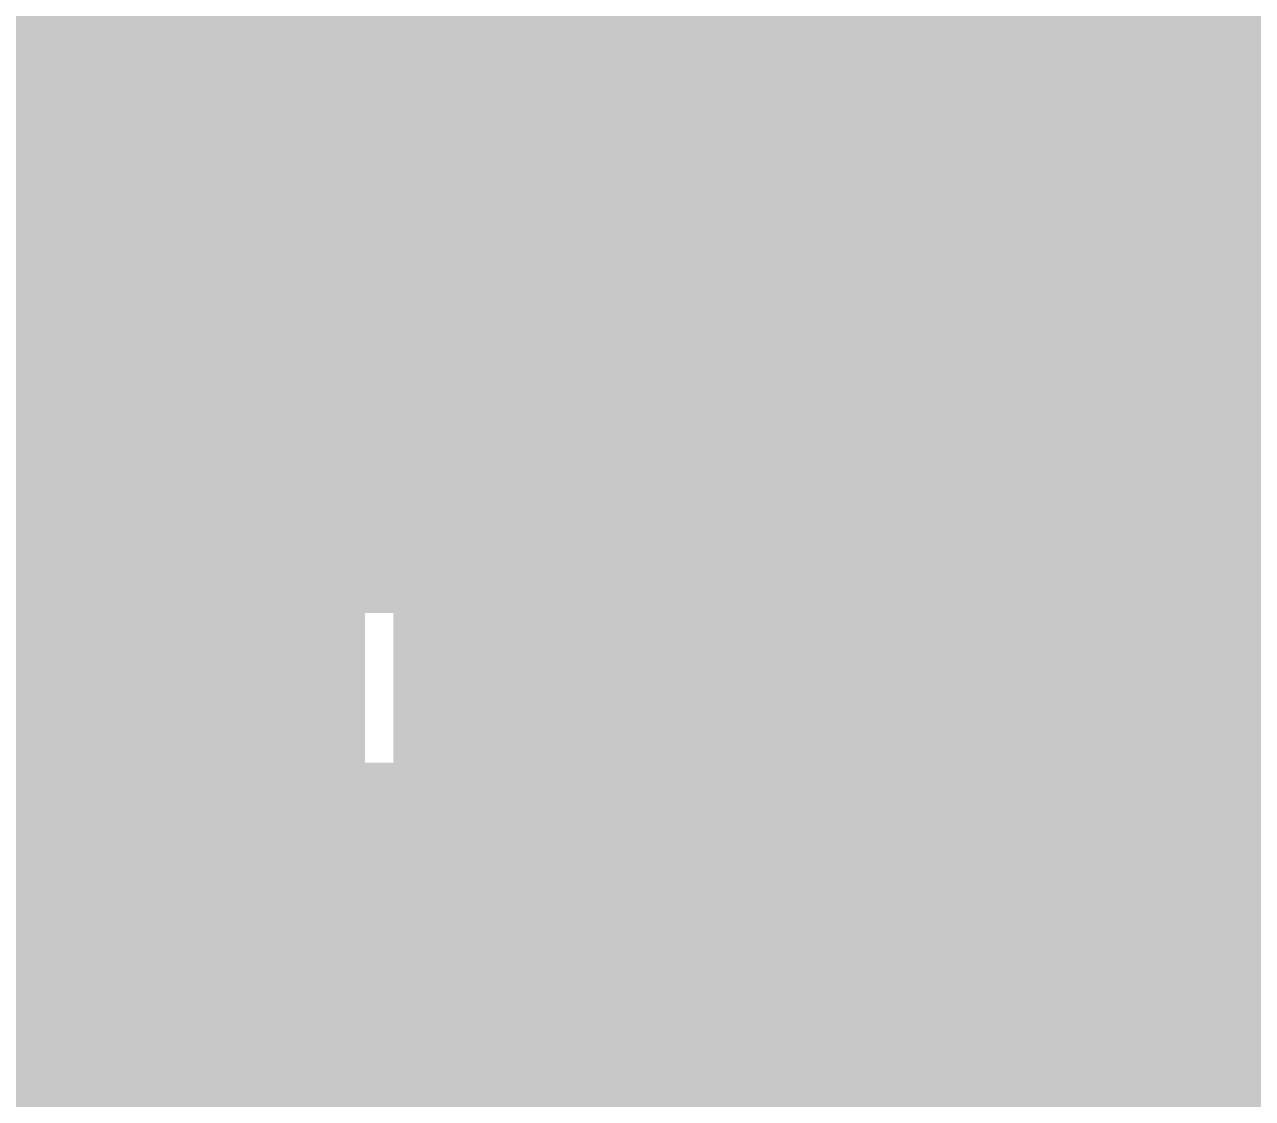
# Model space of a CAD drawing. Header units: inches. Extents: x -0.355 to 0.355, y -0.355 to 0.355.
# Drawn here: x 0.07564 to 0.11546, y 0.1063 to 0.14114 of the extents above; entities that cross this region are included whole.
import ezdxf

# ---------------------------------------------------------------- set-up
doc = ezdxf.new("R2010")
doc.units = ezdxf.units.IN
doc.header["$MEASUREMENT"] = 0
for name, color, linetype in [('BottomLayer', 5, 'Continuous'), ('BottomPaste', 16, 'Continuous'), ('BottomSolder', 6, 'Continuous'), ('Mechanical1', 6, 'Continuous'), ('Mechanical15', 56, 'Continuous'), ('TopLayer', 1, 'Continuous'), ('TopOverlay', 2, 'Continuous'), ('TopPaste', 8, 'Continuous'), ('TopSolder', 216, 'Continuous')]:
    doc.layers.add(name, color=color, linetype=linetype)
doc.styles.add('Arial', font='', dxfattribs={"height": 0.2})
doc.styles.get('Arial').set_extended_font_data('Arial')

# ---------------------------------------------------------------- blocks, each defined once
blk = doc.blocks.new('BF83112DW7_D_7_F_4_B_4')
at = {"layer": 'BottomLayer'}
blk.add_hatch(color=5, dxfattribs=at).paths.add_polyline_path([(0.10630095, -0.0590551), (0.13386005, -0.0590551), (0.13386005, -0.0826771), (0.10630095, -0.0826771)])
at = {"layer": 'BottomPaste'}
blk.add_hatch(color=16, dxfattribs=at).paths.add_polyline_path([(0.10630095, -0.0590551), (0.13386005, -0.0590551), (0.13386005, -0.0826771), (0.10630095, -0.0826771)])
at = {"layer": 'BottomSolder'}
blk.add_hatch(color=6, dxfattribs=at).paths.add_polyline_path([(0.10230095, -0.0550551), (0.13786005, -0.0550551), (0.13786005, -0.0866771), (0.10230095, -0.0866771)])
blk = doc.blocks.new('R0201_25')
at = {"layer": 'Mechanical15'}
h = blk.add_hatch(color=56, dxfattribs=at)
edge = h.paths.add_edge_path()
edge.add_arc((0, 0), 0.0009842, 0, 360)
at = {"layer": 'TopLayer'}
for points in [[(-0.0177165, 0.0059055), (-0.0059055, 0.0059055), (-0.0059055, -0.0059055), (-0.0177165, -0.0059055)], [(0.0059055, 0.0059055), (0.0177165, 0.0059055), (0.0177165, -0.0059055), (0.0059055, -0.0059055)]]:
    blk.add_hatch(color=1, dxfattribs=at).paths.add_polyline_path(points)
at = {"layer": 'TopPaste'}
for points in [[(-0.0177165, 0.0059055), (-0.0059055, 0.0059055), (-0.0059055, -0.0059055), (-0.0177165, -0.0059055)], [(0.0059055, 0.0059055), (0.0177165, 0.0059055), (0.0177165, -0.0059055), (0.0059055, -0.0059055)]]:
    blk.add_hatch(color=8, dxfattribs=at).paths.add_polyline_path(points)
at = {"layer": 'TopSolder'}
for points in [[(-0.0217165, 0.0099055), (-0.0019055, 0.0099055), (-0.0019055, -0.0099055), (-0.0217165, -0.0099055)], [(0.0019055, 0.0099055), (0.0217165, 0.0099055), (0.0217165, -0.0099055), (0.0019055, -0.0099055)]]:
    blk.add_hatch(color=216, dxfattribs=at).paths.add_polyline_path(points)
at = {"layer": 'TopOverlay'}
for points in [[(-0.0234252, 0.0114336, 0.0019685, 0.0019685, 0), (-0.007874, 0.0114336, 0.0019685, 0.0019685, 0)], [(0.007874, 0.0114336, 0.0019685, 0.0019685, 0), (0.0234252, 0.0114336, 0.0019685, 0.0019685, 0)], [(0.0234252, -0.0114336, 0.0019685, 0.0019685, 0), (0.0234252, 0.0114336, 0.0019685, 0.0019685, 0)]]:
    blk.add_lwpolyline(points, format="xyseb", dxfattribs=at)
for points in [[(-0.0083661, 0.0114336, 0.0009842, 0.0009842, 1), (-0.0073819, 0.0114336, 0.0009842, 0.0009842, 1)], [(0.0073819, 0.0114336, 0.0009842, 0.0009842, 1), (0.0083661, 0.0114336, 0.0009842, 0.0009842, 1)], [(0.0229331, 0.0114336, 0.0009842, 0.0009842, 1), (0.0239173, 0.0114336, 0.0009842, 0.0009842, 1)], [(0.0229331, 0.0114336, 0.0009842, 0.0009842, 1), (0.0239173, 0.0114336, 0.0009842, 0.0009842, 1)]]:
    blk.add_lwpolyline(points, format="xyseb", close=True, dxfattribs=at)
blk = doc.blocks.new('SOT_723_34')
at = {"layer": 'TopLayer'}
for points in [[(-0.023622, -0.011816), (-0.007874, -0.011816), (-0.007874, -0.027564), (-0.023622, -0.027564)], [(0.007874, -0.011816), (0.023622, -0.011816), (0.023622, -0.027564), (0.007874, -0.027564)]]:
    blk.add_hatch(color=1, dxfattribs=at).paths.add_polyline_path(points)
at = {"layer": 'TopPaste'}
for points in [[(-0.023622, -0.011816), (-0.007874, -0.011816), (-0.007874, -0.027564), (-0.023622, -0.027564)], [(0.007874, -0.011816), (0.023622, -0.011816), (0.023622, -0.027564), (0.007874, -0.027564)]]:
    blk.add_hatch(color=8, dxfattribs=at).paths.add_polyline_path(points)
at = {"layer": 'TopSolder'}
for points in [[(-0.027622, -0.007816), (-0.003874, -0.007816), (-0.003874, -0.031564), (-0.027622, -0.031564)], [(0.003874, -0.007816), (0.027622, -0.007816), (0.027622, -0.031564), (0.003874, -0.031564)]]:
    blk.add_hatch(color=216, dxfattribs=at).paths.add_polyline_path(points)
at = {"layer": 'TopOverlay'}
blk.add_lwpolyline([(-0.0019685, -0.0157481, 0.0051181, 0.0051181, 0), (0.0019685, -0.0157481, 0.0051181, 0.0051181, 0)], format="xyseb", dxfattribs=at)
for points in [[(-0.003248, -0.0157481, 0.002559, 0.002559, 1), (-0.000689, -0.0157481, 0.002559, 0.002559, 1)], [(0.000689, -0.0157481, 0.002559, 0.002559, 1), (0.003248, -0.0157481, 0.002559, 0.002559, 1)]]:
    blk.add_lwpolyline(points, format="xyseb", close=True, dxfattribs=at)

msp = doc.modelspace()

# ---------------------------------------------------------------- hatches: boundary and pattern name
at = {"layer": 'BottomLayer'}
h = msp.add_hatch(color=5, dxfattribs=at)
edge = h.paths.add_edge_path()
edge.add_arc((0.1181102, 0.1023622), 0.007874, 0, 360)
at = {"layer": 'TopLayer'}
h = msp.add_hatch(color=1, dxfattribs=at)
edge = h.paths.add_edge_path()
edge.add_arc((0.1181102, 0.1023622), 0.007874, 0, 360)

# ---------------------------------------------------------------- linework, layer by layer
at = {"layer": 'BottomLayer'}
for points in [[(0.0787402, 0.3425196, 0.003937, 0.003937, -0.4142135623730951), (0.3425197, 0.0787401, 0.003937, 0.003937, 0)], [(0.0787404, 0.3385827, 0.003937, 0.003937, -0.4142133232468238), (0.3425197, 0.0748032, 0.003937, 0.003937, 0)], [(0.2641026, -0.0787403, 0.003937, 0.003937, -6.854099371008116), (0.2641026, 0.0787401, 0.003937, 0.003937, 0)], [(-0.2641026, 0.0748033, 0.003937, 0.003937, -0.8646889940292188), (0.2755906, -0.0039369, 0.003937, 0.003937, 0)], [(-0.2414652, 0.0680542, 0.003937, 0.003937, -0.8646889940292188), (0.2519686, -0.0039369, 0.003937, 0.003937, 0)], [(0.0374016, 0.1427125, 0.003937, 0.003937, 0), (0.1581788, 0.1427125, 0.003937, 0.003937, 0)], [(0.0374016, 0.1423188, 0.003937, 0.003937, 0), (0.1582977, 0.1423188, 0.003937, 0.003937, 0)], [(0.0374016, 0.1419251, 0.003937, 0.003937, 0), (0.1584267, 0.1419251, 0.003937, 0.003937, 0)], [(0.0374016, 0.1415314, 0.003937, 0.003937, 0), (0.158566, 0.1415314, 0.003937, 0.003937, 0)], [(0.0374016, 0.1411377, 0.003937, 0.003937, 0), (0.1587159, 0.1411377, 0.003937, 0.003937, 0)], [(0.0374016, 0.140744, 0.003937, 0.003937, 0), (0.1588767, 0.140744, 0.003937, 0.003937, 0)], [(0.0374016, 0.1403503, 0.003937, 0.003937, 0), (0.1590486, 0.1403503, 0.003937, 0.003937, 0)], [(0.0374016, 0.1399566, 0.003937, 0.003937, 0), (0.1592321, 0.1399566, 0.003937, 0.003937, 0)], [(0.0374016, 0.1395629, 0.003937, 0.003937, 0), (0.1594276, 0.1395629, 0.003937, 0.003937, 0)], [(0.0374016, 0.1391692, 0.003937, 0.003937, 0), (0.1596355, 0.1391692, 0.003937, 0.003937, 0)], [(0.0374016, 0.1387755, 0.003937, 0.003937, 0), (0.1598563, 0.1387755, 0.003937, 0.003937, 0)], [(0.0374016, 0.1383818, 0.003937, 0.003937, 0), (0.1600906, 0.1383818, 0.003937, 0.003937, 0)], [(0.0374016, 0.1379881, 0.003937, 0.003937, 0), (0.160339, 0.1379881, 0.003937, 0.003937, 0)], [(0.0374016, 0.1375944, 0.003937, 0.003937, 0), (0.1606022, 0.1375944, 0.003937, 0.003937, 0)], [(0.0374016, 0.1372007, 0.003937, 0.003937, 0), (0.1608811, 0.1372007, 0.003937, 0.003937, 0)], [(0.0374016, 0.136807, 0.003937, 0.003937, 0), (0.1611766, 0.136807, 0.003937, 0.003937, 0)], [(0.0374016, 0.1364133, 0.003937, 0.003937, 0), (0.1614898, 0.1364133, 0.003937, 0.003937, 0)], [(0.0374016, 0.1360196, 0.003937, 0.003937, 0), (0.1618219, 0.1360196, 0.003937, 0.003937, 0)], [(0.0374016, 0.1356259, 0.003937, 0.003937, 0), (0.1621743, 0.1356259, 0.003937, 0.003937, 0)], [(0.0374016, 0.1352322, 0.003937, 0.003937, 0), (0.1625488, 0.1352322, 0.003937, 0.003937, 0)], [(0.0374016, 0.1348385, 0.003937, 0.003937, 0), (0.1629473, 0.1348385, 0.003937, 0.003937, 0)], [(0.0374016, 0.1344448, 0.003937, 0.003937, 0), (0.1633724, 0.1344448, 0.003937, 0.003937, 0)], [(0.0374016, 0.1340511, 0.003937, 0.003937, 0), (0.1638269, 0.1340511, 0.003937, 0.003937, 0)], [(0.0708662, 0.13386, 0.003937, 0.003937, -0.3199843775479075), (0.083893, 0.1245723, 0.003937, 0.003937, 0)], [(0.0708662, 0.13386, 0.003937, 0.003937, -0.3199843775479075), (0.083893, 0.1245723, 0.003937, 0.003937, 0)], [(0.0732204, 0.1336574, 0.003937, 0.003937, 0), (0.1643147, 0.1336574, 0.003937, 0.003937, 0)], [(0.0748759, 0.1332637, 0.003937, 0.003937, 0), (0.1648403, 0.1332637, 0.003937, 0.003937, 0)], [(0.0759949, 0.13287, 0.003937, 0.003937, 0), (0.1654098, 0.13287, 0.003937, 0.003937, 0)], [(0.0768844, 0.1324763, 0.003937, 0.003937, 0), (0.1660316, 0.1324763, 0.003937, 0.003937, 0)], [(0.0776356, 0.1320826, 0.003937, 0.003937, 0), (0.1667169, 0.1320826, 0.003937, 0.003937, 0)], [(0.0782905, 0.1316889, 0.003937, 0.003937, 0), (0.1674828, 0.1316889, 0.003937, 0.003937, 0)], [(0.0788728, 0.1312952, 0.003937, 0.003937, 0), (0.1683563, 0.1312952, 0.003937, 0.003937, 0)], [(0.0793974, 0.1309015, 0.003937, 0.003937, 0), (0.1693856, 0.1309015, 0.003937, 0.003937, 0)], [(0.0798743, 0.1305078, 0.003937, 0.003937, 0), (0.1706761, 0.1305078, 0.003937, 0.003937, 0)], [(0.0803109, 0.1301141, 0.003937, 0.003937, 0), (0.1725903, 0.1301141, 0.003937, 0.003937, 0)], [(0.0807124, 0.1297204, 0.003937, 0.003937, 0), (0.2135975, 0.1297204, 0.003937, 0.003937, 0)], [(0.081083, 0.1293267, 0.003937, 0.003937, 0), (0.2138434, 0.1293267, 0.003937, 0.003937, 0)], [(0.0814259, 0.128933, 0.003937, 0.003937, 0), (0.2140882, 0.128933, 0.003937, 0.003937, 0)], [(0.0817439, 0.1285393, 0.003937, 0.003937, 0), (0.2143321, 0.1285393, 0.003937, 0.003937, 0)], [(0.0820389, 0.1281456, 0.003937, 0.003937, 0), (0.2145749, 0.1281456, 0.003937, 0.003937, 0)], [(0.0823128, 0.1277519, 0.003937, 0.003937, 0), (0.2148167, 0.1277519, 0.003937, 0.003937, 0)], [(0.082567, 0.1273582, 0.003937, 0.003937, 0), (0.2150576, 0.1273582, 0.003937, 0.003937, 0)], [(0.0828029, 0.1269645, 0.003937, 0.003937, 0), (0.2152975, 0.1269645, 0.003937, 0.003937, 0)], [(0.0830215, 0.1265708, 0.003937, 0.003937, 0), (0.2155363, 0.1265708, 0.003937, 0.003937, 0)], [(0.0832236, 0.1261771, 0.003937, 0.003937, 0), (0.2157742, 0.1261771, 0.003937, 0.003937, 0)], [(0.0834102, 0.1257834, 0.003937, 0.003937, 0), (0.2160112, 0.1257834, 0.003937, 0.003937, 0)], [(0.0835818, 0.1253897, 0.003937, 0.003937, 0), (0.2162471, 0.1253897, 0.003937, 0.003937, 0)], [(0.0837391, 0.124996, 0.003937, 0.003937, 0), (0.2164821, 0.124996, 0.003937, 0.003937, 0)], [(0.0838826, 0.1246023, 0.003937, 0.003937, 0), (0.2167161, 0.1246023, 0.003937, 0.003937, 0)], [(0.0842567, 0.1242086, 0.003937, 0.003937, 0), (0.2169491, 0.1242086, 0.003937, 0.003937, 0)], [(0.0844479, 0.1240174, 0.003937, 0.003937, 0), (0.1102345, 0.1240174, 0.003937, 0.003937, 0)], [(0.1102345, 0.1240174, 0.003937, 0.003937, -0.198912367379658), (0.1199781, 0.1199815, 0.003937, 0.003937, 0)], [(0.1102345, 0.1240174, 0.003937, 0.003937, -0.198912367379658), (0.1199781, 0.1199815, 0.003937, 0.003937, 0)], [(0.1125882, 0.1238149, 0.003937, 0.003937, 0), (0.2171812, 0.1238149, 0.003937, 0.003937, 0)], [(0.1142439, 0.1234212, 0.003937, 0.003937, 0), (0.2174123, 0.1234212, 0.003937, 0.003937, 0)], [(0.1153629, 0.1230275, 0.003937, 0.003937, 0), (0.2176424, 0.1230275, 0.003937, 0.003937, 0)], [(0.1162525, 0.1226338, 0.003937, 0.003937, 0), (0.2178716, 0.1226338, 0.003937, 0.003937, 0)], [(0.1170037, 0.1222401, 0.003937, 0.003937, 0), (0.2180998, 0.1222401, 0.003937, 0.003937, 0)], [(0.0708662, 0.1181119, 0.007874, 0.007874, 0), (0.0787402, 0.1102379, 0.007874, 0.007874, 0)], [(0.0787402, 0.1102379, 0.007874, 0.007874, 0), (0.1102345, 0.1102379, 0.007874, 0.007874, 0)], [(0.1102345, 0.1102379, 0.007874, 0.007874, 0), (0.1181102, 0.1023622, 0.007874, 0.007874, 0)]]:
    msp.add_lwpolyline(points, format="xyseb", dxfattribs=at)
for points in [[(0.0738917, 0.1332637, 0.0019685, 0.0019685, 1), (0.0758601, 0.1332637, 0.0019685, 0.0019685, 1)], [(0.0750107, 0.13287, 0.0019685, 0.0019685, 1), (0.0769791, 0.13287, 0.0019685, 0.0019685, 1)], [(0.0759002, 0.1324763, 0.0019685, 0.0019685, 1), (0.0778686, 0.1324763, 0.0019685, 0.0019685, 1)], [(0.0766514, 0.1320826, 0.0019685, 0.0019685, 1), (0.0786198, 0.1320826, 0.0019685, 0.0019685, 1)], [(0.0773063, 0.1316889, 0.0019685, 0.0019685, 1), (0.0792747, 0.1316889, 0.0019685, 0.0019685, 1)], [(0.0778886, 0.1312952, 0.0019685, 0.0019685, 1), (0.079857, 0.1312952, 0.0019685, 0.0019685, 1)], [(0.0784132, 0.1309015, 0.0019685, 0.0019685, 1), (0.0803816, 0.1309015, 0.0019685, 0.0019685, 1)], [(0.0788901, 0.1305078, 0.0019685, 0.0019685, 1), (0.0808585, 0.1305078, 0.0019685, 0.0019685, 1)], [(0.0793267, 0.1301141, 0.0019685, 0.0019685, 1), (0.0812951, 0.1301141, 0.0019685, 0.0019685, 1)], [(0.0797282, 0.1297204, 0.0019685, 0.0019685, 1), (0.0816966, 0.1297204, 0.0019685, 0.0019685, 1)], [(0.0800988, 0.1293267, 0.0019685, 0.0019685, 1), (0.0820672, 0.1293267, 0.0019685, 0.0019685, 1)], [(0.0804417, 0.128933, 0.0019685, 0.0019685, 1), (0.0824101, 0.128933, 0.0019685, 0.0019685, 1)], [(0.0807597, 0.1285393, 0.0019685, 0.0019685, 1), (0.0827281, 0.1285393, 0.0019685, 0.0019685, 1)], [(0.0810547, 0.1281456, 0.0019685, 0.0019685, 1), (0.0830231, 0.1281456, 0.0019685, 0.0019685, 1)], [(0.0813286, 0.1277519, 0.0019685, 0.0019685, 1), (0.083297, 0.1277519, 0.0019685, 0.0019685, 1)], [(0.0815828, 0.1273582, 0.0019685, 0.0019685, 1), (0.0835512, 0.1273582, 0.0019685, 0.0019685, 1)], [(0.0818187, 0.1269645, 0.0019685, 0.0019685, 1), (0.0837871, 0.1269645, 0.0019685, 0.0019685, 1)], [(0.0820373, 0.1265708, 0.0019685, 0.0019685, 1), (0.0840057, 0.1265708, 0.0019685, 0.0019685, 1)], [(0.0822394, 0.1261771, 0.0019685, 0.0019685, 1), (0.0842078, 0.1261771, 0.0019685, 0.0019685, 1)], [(0.082426, 0.1257834, 0.0019685, 0.0019685, 1), (0.0843944, 0.1257834, 0.0019685, 0.0019685, 1)], [(0.0825976, 0.1253897, 0.0019685, 0.0019685, 1), (0.084566, 0.1253897, 0.0019685, 0.0019685, 1)], [(0.0827549, 0.124996, 0.0019685, 0.0019685, 1), (0.0847233, 0.124996, 0.0019685, 0.0019685, 1)], [(0.0828984, 0.1246023, 0.0019685, 0.0019685, 1), (0.0848668, 0.1246023, 0.0019685, 0.0019685, 1)], [(0.0829088, 0.1245723, 0.0019685, 0.0019685, 1), (0.0848772, 0.1245723, 0.0019685, 0.0019685, 1)], [(0.0829088, 0.1245723, 0.0019685, 0.0019685, 1), (0.0848772, 0.1245723, 0.0019685, 0.0019685, 1)], [(0.0832725, 0.1242086, 0.0019685, 0.0019685, 1), (0.0852409, 0.1242086, 0.0019685, 0.0019685, 1)], [(0.0834637, 0.1240174, 0.0019685, 0.0019685, 1), (0.0854321, 0.1240174, 0.0019685, 0.0019685, 1)], [(0.1092503, 0.1240174, 0.0019685, 0.0019685, 1), (0.1112187, 0.1240174, 0.0019685, 0.0019685, 1)], [(0.1092503, 0.1240174, 0.0019685, 0.0019685, 1), (0.1112187, 0.1240174, 0.0019685, 0.0019685, 1)], [(0.1092503, 0.1240174, 0.0019685, 0.0019685, 1), (0.1112187, 0.1240174, 0.0019685, 0.0019685, 1)], [(0.111604, 0.1238149, 0.0019685, 0.0019685, 1), (0.1135724, 0.1238149, 0.0019685, 0.0019685, 1)], [(0.1132597, 0.1234212, 0.0019685, 0.0019685, 1), (0.1152281, 0.1234212, 0.0019685, 0.0019685, 1)], [(0.1143787, 0.1230275, 0.0019685, 0.0019685, 1), (0.1163471, 0.1230275, 0.0019685, 0.0019685, 1)], [(0.1152683, 0.1226338, 0.0019685, 0.0019685, 1), (0.1172367, 0.1226338, 0.0019685, 0.0019685, 1)], [(0.1160195, 0.1222401, 0.0019685, 0.0019685, 1), (0.1179879, 0.1222401, 0.0019685, 0.0019685, 1)], [(0.0767717, 0.1102379, 0.003937, 0.003937, 1), (0.0807087, 0.1102379, 0.003937, 0.003937, 1)], [(0.0767717, 0.1102379, 0.003937, 0.003937, 1), (0.0807087, 0.1102379, 0.003937, 0.003937, 1)], [(0.108266, 0.1102379, 0.003937, 0.003937, 1), (0.112203, 0.1102379, 0.003937, 0.003937, 1)], [(0.108266, 0.1102379, 0.003937, 0.003937, 1), (0.112203, 0.1102379, 0.003937, 0.003937, 1)]]:
    msp.add_lwpolyline(points, format="xyseb", close=True, dxfattribs=at)
at = {"layer": 'Mechanical1'}
msp.add_lwpolyline([(0.0787062, 0.3543702, 0.0005, 0.0005, -0.4142135623730951), (0.3542967, 0.0787797, 0.0005, 0.0005, 0)], format="xyseb", dxfattribs=at)
at = {"layer": 'TopLayer'}
for points in [[(0.0895669, 0.1112205, 0.003937, 0.003937, 0), (0.0895669, 0.1466535, 0.003937, 0.003937, 0)], [(0.113189, 0.1259842, 0.003937, 0.003937, 0), (0.113189, 0.1437008, 0.003937, 0.003937, 0)], [(0.0895669, 0.1427125, 0.003937, 0.003937, 0), (0.113189, 0.1427125, 0.003937, 0.003937, 0)], [(0.0895669, 0.1423188, 0.003937, 0.003937, 0), (0.113189, 0.1423188, 0.003937, 0.003937, 0)], [(0.0895669, 0.1419251, 0.003937, 0.003937, 0), (0.113189, 0.1419251, 0.003937, 0.003937, 0)], [(0.0895669, 0.1415314, 0.003937, 0.003937, 0), (0.113189, 0.1415314, 0.003937, 0.003937, 0)], [(0.0895669, 0.1411377, 0.003937, 0.003937, 0), (0.113189, 0.1411377, 0.003937, 0.003937, 0)], [(0.0895669, 0.140744, 0.003937, 0.003937, 0), (0.113189, 0.140744, 0.003937, 0.003937, 0)], [(0.0895669, 0.1403503, 0.003937, 0.003937, 0), (0.113189, 0.1403503, 0.003937, 0.003937, 0)], [(0.0895669, 0.1399566, 0.003937, 0.003937, 0), (0.113189, 0.1399566, 0.003937, 0.003937, 0)], [(0.0895669, 0.1395629, 0.003937, 0.003937, 0), (0.113189, 0.1395629, 0.003937, 0.003937, 0)], [(0.0895669, 0.1391692, 0.003937, 0.003937, 0), (0.113189, 0.1391692, 0.003937, 0.003937, 0)], [(0.0895669, 0.1387755, 0.003937, 0.003937, 0), (0.113189, 0.1387755, 0.003937, 0.003937, 0)], [(0.0895669, 0.1383818, 0.003937, 0.003937, 0), (0.113189, 0.1383818, 0.003937, 0.003937, 0)], [(0.0895669, 0.1379881, 0.003937, 0.003937, 0), (0.113189, 0.1379881, 0.003937, 0.003937, 0)], [(0.0895669, 0.1375944, 0.003937, 0.003937, 0), (0.113189, 0.1375944, 0.003937, 0.003937, 0)], [(0.0895669, 0.1372007, 0.003937, 0.003937, 0), (0.113189, 0.1372007, 0.003937, 0.003937, 0)], [(0.0895669, 0.136807, 0.003937, 0.003937, 0), (0.113189, 0.136807, 0.003937, 0.003937, 0)], [(0.0895669, 0.1364133, 0.003937, 0.003937, 0), (0.113189, 0.1364133, 0.003937, 0.003937, 0)], [(0.0895669, 0.1360196, 0.003937, 0.003937, 0), (0.113189, 0.1360196, 0.003937, 0.003937, 0)], [(0.0895669, 0.1356259, 0.003937, 0.003937, 0), (0.113189, 0.1356259, 0.003937, 0.003937, 0)], [(0.0895669, 0.1352322, 0.003937, 0.003937, 0), (0.113189, 0.1352322, 0.003937, 0.003937, 0)], [(0.0895669, 0.1348385, 0.003937, 0.003937, 0), (0.113189, 0.1348385, 0.003937, 0.003937, 0)], [(0.0895669, 0.1344448, 0.003937, 0.003937, 0), (0.113189, 0.1344448, 0.003937, 0.003937, 0)], [(0.0895669, 0.1340511, 0.003937, 0.003937, 0), (0.113189, 0.1340511, 0.003937, 0.003937, 0)], [(0.0895669, 0.1336574, 0.003937, 0.003937, 0), (0.113189, 0.1336574, 0.003937, 0.003937, 0)], [(0.0895669, 0.1332637, 0.003937, 0.003937, 0), (0.113189, 0.1332637, 0.003937, 0.003937, 0)], [(0.0895669, 0.13287, 0.003937, 0.003937, 0), (0.113189, 0.13287, 0.003937, 0.003937, 0)], [(0.0895669, 0.1324763, 0.003937, 0.003937, 0), (0.113189, 0.1324763, 0.003937, 0.003937, 0)], [(0.0895669, 0.1320826, 0.003937, 0.003937, 0), (0.113189, 0.1320826, 0.003937, 0.003937, 0)], [(0.0895669, 0.1316889, 0.003937, 0.003937, 0), (0.113189, 0.1316889, 0.003937, 0.003937, 0)], [(0.0895669, 0.1312952, 0.003937, 0.003937, 0), (0.113189, 0.1312952, 0.003937, 0.003937, 0)], [(0.0895669, 0.1309015, 0.003937, 0.003937, 0), (0.113189, 0.1309015, 0.003937, 0.003937, 0)], [(0.0984252, 0.1240158, 0.007874, 0.007874, 0), (0.1033464, 0.128937, 0.007874, 0.007874, 0)], [(0.1033464, 0.128937, 0.007874, 0.007874, 0), (0.114348, 0.1179354, 0.007874, 0.007874, 0)], [(0.0895669, 0.1305078, 0.003937, 0.003937, 0), (0.113189, 0.1305078, 0.003937, 0.003937, 0)], [(0.0895669, 0.1301141, 0.003937, 0.003937, 0), (0.113189, 0.1301141, 0.003937, 0.003937, 0)], [(0.0895669, 0.1297204, 0.003937, 0.003937, 0), (0.113189, 0.1297204, 0.003937, 0.003937, 0)], [(0.0895669, 0.1293267, 0.003937, 0.003937, 0), (0.113189, 0.1293267, 0.003937, 0.003937, 0)], [(0.0895669, 0.128933, 0.003937, 0.003937, 0), (0.113189, 0.128933, 0.003937, 0.003937, 0)], [(0.0895669, 0.1285393, 0.003937, 0.003937, 0), (0.113189, 0.1285393, 0.003937, 0.003937, 0)], [(0.0895669, 0.1281456, 0.003937, 0.003937, 0), (0.113189, 0.1281456, 0.003937, 0.003937, 0)], [(0.0895669, 0.1277519, 0.003937, 0.003937, 0), (0.113189, 0.1277519, 0.003937, 0.003937, 0)], [(0.0895669, 0.1273582, 0.003937, 0.003937, 0), (0.113189, 0.1273582, 0.003937, 0.003937, 0)], [(0.0895669, 0.1269645, 0.003937, 0.003937, 0), (0.113189, 0.1269645, 0.003937, 0.003937, 0)], [(0.0895669, 0.1265708, 0.003937, 0.003937, 0), (0.113189, 0.1265708, 0.003937, 0.003937, 0)], [(0.0895669, 0.1261771, 0.003937, 0.003937, 0), (0.113189, 0.1261771, 0.003937, 0.003937, 0)], [(0.0984252, 0.109252, 0.007874, 0.007874, 0), (0.0984252, 0.1240158, 0.007874, 0.007874, 0)], [(0.113189, 0.1259842, 0.003937, 0.003937, 0), (0.1358268, 0.1259842, 0.003937, 0.003937, 0)], [(0.0895669, 0.1257834, 0.003937, 0.003937, 0), (0.1358268, 0.1257834, 0.003937, 0.003937, 0)], [(0.0895669, 0.1253897, 0.003937, 0.003937, 0), (0.1358268, 0.1253897, 0.003937, 0.003937, 0)], [(0.0895669, 0.124996, 0.003937, 0.003937, 0), (0.1358268, 0.124996, 0.003937, 0.003937, 0)], [(0.0895669, 0.1246023, 0.003937, 0.003937, 0), (0.1358268, 0.1246023, 0.003937, 0.003937, 0)], [(0.0895669, 0.1242086, 0.003937, 0.003937, 0), (0.1358268, 0.1242086, 0.003937, 0.003937, 0)], [(0.0895669, 0.1238149, 0.003937, 0.003937, 0), (0.1358268, 0.1238149, 0.003937, 0.003937, 0)], [(0.0895669, 0.1234212, 0.003937, 0.003937, 0), (0.1358268, 0.1234212, 0.003937, 0.003937, 0)], [(0.0895669, 0.1230275, 0.003937, 0.003937, 0), (0.1358268, 0.1230275, 0.003937, 0.003937, 0)], [(0.0895669, 0.1226338, 0.003937, 0.003937, 0), (0.1358268, 0.1226338, 0.003937, 0.003937, 0)], [(0.0895669, 0.1222401, 0.003937, 0.003937, 0), (0.1358268, 0.1222401, 0.003937, 0.003937, 0)], [(0.0895669, 0.1218464, 0.003937, 0.003937, 0), (0.1358268, 0.1218464, 0.003937, 0.003937, 0)], [(0.0895669, 0.1214527, 0.003937, 0.003937, 0), (0.1358268, 0.1214527, 0.003937, 0.003937, 0)], [(0.0895669, 0.121059, 0.003937, 0.003937, 0), (0.1358268, 0.121059, 0.003937, 0.003937, 0)], [(0.0895669, 0.1206653, 0.003937, 0.003937, 0), (0.1358268, 0.1206653, 0.003937, 0.003937, 0)], [(0.0895669, 0.1202716, 0.003937, 0.003937, 0), (0.1358268, 0.1202716, 0.003937, 0.003937, 0)], [(0.0895669, 0.1198779, 0.003937, 0.003937, 0), (0.1358268, 0.1198779, 0.003937, 0.003937, 0)], [(0.114348, 0.1179354, 0.007874, 0.007874, 0), (0.1143481, 0.1179354, 0.007874, 0.007874, 0)], [(0.1143481, 0.1179354, 0.007874, 0.007874, 0), (0.1153409, 0.1169426, 0.007874, 0.007874, 0)], [(0.0895669, 0.1194842, 0.003937, 0.003937, 0), (0.1358268, 0.1194842, 0.003937, 0.003937, 0)], [(0.0895669, 0.1190905, 0.003937, 0.003937, 0), (0.1358268, 0.1190905, 0.003937, 0.003937, 0)], [(0.0895669, 0.1186968, 0.003937, 0.003937, 0), (0.1358268, 0.1186968, 0.003937, 0.003937, 0)], [(0.1153409, 0.1169426, 0.007874, 0.007874, 0), (0.1218639, 0.1169426, 0.007874, 0.007874, 0)], [(0.0895669, 0.1183031, 0.003937, 0.003937, 0), (0.1358268, 0.1183031, 0.003937, 0.003937, 0)], [(0.0895669, 0.1179094, 0.003937, 0.003937, 0), (0.1358268, 0.1179094, 0.003937, 0.003937, 0)], [(0.0895669, 0.1175157, 0.003937, 0.003937, 0), (0.1358268, 0.1175157, 0.003937, 0.003937, 0)], [(0.0895669, 0.117122, 0.003937, 0.003937, 0), (0.1358268, 0.117122, 0.003937, 0.003937, 0)], [(0.0895669, 0.1167283, 0.003937, 0.003937, 0), (0.1358268, 0.1167283, 0.003937, 0.003937, 0)], [(0.0895669, 0.1163346, 0.003937, 0.003937, 0), (0.1358268, 0.1163346, 0.003937, 0.003937, 0)], [(0.0895669, 0.1159409, 0.003937, 0.003937, 0), (0.1358268, 0.1159409, 0.003937, 0.003937, 0)], [(0.0895669, 0.1155472, 0.003937, 0.003937, 0), (0.1358268, 0.1155472, 0.003937, 0.003937, 0)], [(0.0895669, 0.1151535, 0.003937, 0.003937, 0), (0.1358268, 0.1151535, 0.003937, 0.003937, 0)], [(0.0895669, 0.1147598, 0.003937, 0.003937, 0), (0.1358268, 0.1147598, 0.003937, 0.003937, 0)], [(0.0895669, 0.1143661, 0.003937, 0.003937, 0), (0.1358268, 0.1143661, 0.003937, 0.003937, 0)], [(0.0895669, 0.1139724, 0.003937, 0.003937, 0), (0.1358268, 0.1139724, 0.003937, 0.003937, 0)], [(0.0895669, 0.1135787, 0.003937, 0.003937, 0), (0.1358268, 0.1135787, 0.003937, 0.003937, 0)], [(0.0895669, 0.113185, 0.003937, 0.003937, 0), (0.1358268, 0.113185, 0.003937, 0.003937, 0)], [(0.0895669, 0.1127913, 0.003937, 0.003937, 0), (0.1354581, 0.1127913, 0.003937, 0.003937, 0)], [(0.0895669, 0.1123976, 0.003937, 0.003937, 0), (0.1350644, 0.1123976, 0.003937, 0.003937, 0)], [(0.0895669, 0.1120039, 0.003937, 0.003937, 0), (0.1346707, 0.1120039, 0.003937, 0.003937, 0)], [(0.0895669, 0.1116102, 0.003937, 0.003937, 0), (0.134277, 0.1116102, 0.003937, 0.003937, 0)], [(0.0885827, 0.0984252, 0.003937, 0.003937, 0), (0.0885827, 0.1112205, 0.003937, 0.003937, 0)], [(0.0885827, 0.1112165, 0.003937, 0.003937, 0), (0.1338833, 0.1112165, 0.003937, 0.003937, 0)], [(0.0964567, 0.1072835, 0.007874, 0.007874, 0), (0.0984252, 0.109252, 0.007874, 0.007874, 0)], [(0.0885827, 0.1108228, 0.003937, 0.003937, 0), (0.1334896, 0.1108228, 0.003937, 0.003937, 0)], [(0.0885827, 0.1104291, 0.003937, 0.003937, 0), (0.1330959, 0.1104291, 0.003937, 0.003937, 0)], [(0.0885827, 0.1100354, 0.003937, 0.003937, 0), (0.1327022, 0.1100354, 0.003937, 0.003937, 0)], [(0.0885827, 0.1096417, 0.003937, 0.003937, 0), (0.1323085, 0.1096417, 0.003937, 0.003937, 0)], [(0.0885827, 0.109248, 0.003937, 0.003937, 0), (0.1319148, 0.109248, 0.003937, 0.003937, 0)], [(0.0964567, 0.1072835, 0.007874, 0.007874, 0), (0.1033465, 0.1003937, 0.007874, 0.007874, 0)], [(0.0885827, 0.1088543, 0.003937, 0.003937, 0), (0.1315211, 0.1088543, 0.003937, 0.003937, 0)], [(0.0885827, 0.1084606, 0.003937, 0.003937, 0), (0.1311274, 0.1084606, 0.003937, 0.003937, 0)], [(0.0885827, 0.1080669, 0.003937, 0.003937, 0), (0.1307337, 0.1080669, 0.003937, 0.003937, 0)], [(0.0885827, 0.1076732, 0.003937, 0.003937, 0), (0.13034, 0.1076732, 0.003937, 0.003937, 0)], [(0.0885827, 0.1072795, 0.003937, 0.003937, 0), (0.1299463, 0.1072795, 0.003937, 0.003937, 0)], [(0.0885827, 0.1068858, 0.003937, 0.003937, 0), (0.1295526, 0.1068858, 0.003937, 0.003937, 0)], [(0.0885827, 0.1064921, 0.003937, 0.003937, 0), (0.1291589, 0.1064921, 0.003937, 0.003937, 0)], [(0.0885827, 0.1060984, 0.003937, 0.003937, 0), (0.1287652, 0.1060984, 0.003937, 0.003937, 0)], [(0.0885827, 0.1057047, 0.003937, 0.003937, 0), (0.1283715, 0.1057047, 0.003937, 0.003937, 0)], [(0.0885827, 0.105311, 0.003937, 0.003937, 0), (0.1279778, 0.105311, 0.003937, 0.003937, 0)], [(0.0885827, 0.1049173, 0.003937, 0.003937, 0), (0.1275841, 0.1049173, 0.003937, 0.003937, 0)], [(0.0885827, 0.1045236, 0.003937, 0.003937, 0), (0.1271904, 0.1045236, 0.003937, 0.003937, 0)]]:
    msp.add_lwpolyline(points, format="xyseb", dxfattribs=at)
for points in [[(0.0885827, 0.1427125, 0.0019685, 0.0019685, 1), (0.0905511, 0.1427125, 0.0019685, 0.0019685, 1)], [(0.1122048, 0.1427125, 0.0019685, 0.0019685, 1), (0.1141732, 0.1427125, 0.0019685, 0.0019685, 1)], [(0.0885827, 0.1423188, 0.0019685, 0.0019685, 1), (0.0905511, 0.1423188, 0.0019685, 0.0019685, 1)], [(0.1122048, 0.1423188, 0.0019685, 0.0019685, 1), (0.1141732, 0.1423188, 0.0019685, 0.0019685, 1)], [(0.0885827, 0.1419251, 0.0019685, 0.0019685, 1), (0.0905511, 0.1419251, 0.0019685, 0.0019685, 1)], [(0.1122048, 0.1419251, 0.0019685, 0.0019685, 1), (0.1141732, 0.1419251, 0.0019685, 0.0019685, 1)], [(0.0885827, 0.1415314, 0.0019685, 0.0019685, 1), (0.0905511, 0.1415314, 0.0019685, 0.0019685, 1)], [(0.1122048, 0.1415314, 0.0019685, 0.0019685, 1), (0.1141732, 0.1415314, 0.0019685, 0.0019685, 1)], [(0.0885827, 0.1411377, 0.0019685, 0.0019685, 1), (0.0905511, 0.1411377, 0.0019685, 0.0019685, 1)], [(0.1122048, 0.1411377, 0.0019685, 0.0019685, 1), (0.1141732, 0.1411377, 0.0019685, 0.0019685, 1)], [(0.0885827, 0.140744, 0.0019685, 0.0019685, 1), (0.0905511, 0.140744, 0.0019685, 0.0019685, 1)], [(0.1122048, 0.140744, 0.0019685, 0.0019685, 1), (0.1141732, 0.140744, 0.0019685, 0.0019685, 1)], [(0.0885827, 0.1403503, 0.0019685, 0.0019685, 1), (0.0905511, 0.1403503, 0.0019685, 0.0019685, 1)], [(0.1122048, 0.1403503, 0.0019685, 0.0019685, 1), (0.1141732, 0.1403503, 0.0019685, 0.0019685, 1)], [(0.0885827, 0.1399566, 0.0019685, 0.0019685, 1), (0.0905511, 0.1399566, 0.0019685, 0.0019685, 1)], [(0.1122048, 0.1399566, 0.0019685, 0.0019685, 1), (0.1141732, 0.1399566, 0.0019685, 0.0019685, 1)], [(0.0885827, 0.1395629, 0.0019685, 0.0019685, 1), (0.0905511, 0.1395629, 0.0019685, 0.0019685, 1)], [(0.1122048, 0.1395629, 0.0019685, 0.0019685, 1), (0.1141732, 0.1395629, 0.0019685, 0.0019685, 1)], [(0.0885827, 0.1391692, 0.0019685, 0.0019685, 1), (0.0905511, 0.1391692, 0.0019685, 0.0019685, 1)], [(0.1122048, 0.1391692, 0.0019685, 0.0019685, 1), (0.1141732, 0.1391692, 0.0019685, 0.0019685, 1)], [(0.0885827, 0.1387755, 0.0019685, 0.0019685, 1), (0.0905511, 0.1387755, 0.0019685, 0.0019685, 1)], [(0.1122048, 0.1387755, 0.0019685, 0.0019685, 1), (0.1141732, 0.1387755, 0.0019685, 0.0019685, 1)], [(0.0885827, 0.1383818, 0.0019685, 0.0019685, 1), (0.0905511, 0.1383818, 0.0019685, 0.0019685, 1)], [(0.1122048, 0.1383818, 0.0019685, 0.0019685, 1), (0.1141732, 0.1383818, 0.0019685, 0.0019685, 1)], [(0.0885827, 0.1379881, 0.0019685, 0.0019685, 1), (0.0905511, 0.1379881, 0.0019685, 0.0019685, 1)], [(0.1122048, 0.1379881, 0.0019685, 0.0019685, 1), (0.1141732, 0.1379881, 0.0019685, 0.0019685, 1)], [(0.0885827, 0.1375944, 0.0019685, 0.0019685, 1), (0.0905511, 0.1375944, 0.0019685, 0.0019685, 1)], [(0.1122048, 0.1375944, 0.0019685, 0.0019685, 1), (0.1141732, 0.1375944, 0.0019685, 0.0019685, 1)], [(0.0885827, 0.1372007, 0.0019685, 0.0019685, 1), (0.0905511, 0.1372007, 0.0019685, 0.0019685, 1)], [(0.1122048, 0.1372007, 0.0019685, 0.0019685, 1), (0.1141732, 0.1372007, 0.0019685, 0.0019685, 1)], [(0.0885827, 0.136807, 0.0019685, 0.0019685, 1), (0.0905511, 0.136807, 0.0019685, 0.0019685, 1)], [(0.1122048, 0.136807, 0.0019685, 0.0019685, 1), (0.1141732, 0.136807, 0.0019685, 0.0019685, 1)], [(0.0885827, 0.1364133, 0.0019685, 0.0019685, 1), (0.0905511, 0.1364133, 0.0019685, 0.0019685, 1)], [(0.1122048, 0.1364133, 0.0019685, 0.0019685, 1), (0.1141732, 0.1364133, 0.0019685, 0.0019685, 1)], [(0.0885827, 0.1360196, 0.0019685, 0.0019685, 1), (0.0905511, 0.1360196, 0.0019685, 0.0019685, 1)], [(0.1122048, 0.1360196, 0.0019685, 0.0019685, 1), (0.1141732, 0.1360196, 0.0019685, 0.0019685, 1)], [(0.0885827, 0.1356259, 0.0019685, 0.0019685, 1), (0.0905511, 0.1356259, 0.0019685, 0.0019685, 1)], [(0.1122048, 0.1356259, 0.0019685, 0.0019685, 1), (0.1141732, 0.1356259, 0.0019685, 0.0019685, 1)], [(0.0885827, 0.1352322, 0.0019685, 0.0019685, 1), (0.0905511, 0.1352322, 0.0019685, 0.0019685, 1)], [(0.1122048, 0.1352322, 0.0019685, 0.0019685, 1), (0.1141732, 0.1352322, 0.0019685, 0.0019685, 1)], [(0.0885827, 0.1348385, 0.0019685, 0.0019685, 1), (0.0905511, 0.1348385, 0.0019685, 0.0019685, 1)], [(0.1122048, 0.1348385, 0.0019685, 0.0019685, 1), (0.1141732, 0.1348385, 0.0019685, 0.0019685, 1)], [(0.0885827, 0.1344448, 0.0019685, 0.0019685, 1), (0.0905511, 0.1344448, 0.0019685, 0.0019685, 1)], [(0.1122048, 0.1344448, 0.0019685, 0.0019685, 1), (0.1141732, 0.1344448, 0.0019685, 0.0019685, 1)], [(0.0885827, 0.1340511, 0.0019685, 0.0019685, 1), (0.0905511, 0.1340511, 0.0019685, 0.0019685, 1)], [(0.1122048, 0.1340511, 0.0019685, 0.0019685, 1), (0.1141732, 0.1340511, 0.0019685, 0.0019685, 1)], [(0.0885827, 0.1336574, 0.0019685, 0.0019685, 1), (0.0905511, 0.1336574, 0.0019685, 0.0019685, 1)], [(0.1122048, 0.1336574, 0.0019685, 0.0019685, 1), (0.1141732, 0.1336574, 0.0019685, 0.0019685, 1)], [(0.0885827, 0.1332637, 0.0019685, 0.0019685, 1), (0.0905511, 0.1332637, 0.0019685, 0.0019685, 1)], [(0.1122048, 0.1332637, 0.0019685, 0.0019685, 1), (0.1141732, 0.1332637, 0.0019685, 0.0019685, 1)], [(0.0885827, 0.13287, 0.0019685, 0.0019685, 1), (0.0905511, 0.13287, 0.0019685, 0.0019685, 1)], [(0.1122048, 0.13287, 0.0019685, 0.0019685, 1), (0.1141732, 0.13287, 0.0019685, 0.0019685, 1)], [(0.0885827, 0.1324763, 0.0019685, 0.0019685, 1), (0.0905511, 0.1324763, 0.0019685, 0.0019685, 1)], [(0.1122048, 0.1324763, 0.0019685, 0.0019685, 1), (0.1141732, 0.1324763, 0.0019685, 0.0019685, 1)], [(0.0885827, 0.1320826, 0.0019685, 0.0019685, 1), (0.0905511, 0.1320826, 0.0019685, 0.0019685, 1)], [(0.1122048, 0.1320826, 0.0019685, 0.0019685, 1), (0.1141732, 0.1320826, 0.0019685, 0.0019685, 1)], [(0.0885827, 0.1316889, 0.0019685, 0.0019685, 1), (0.0905511, 0.1316889, 0.0019685, 0.0019685, 1)], [(0.1122048, 0.1316889, 0.0019685, 0.0019685, 1), (0.1141732, 0.1316889, 0.0019685, 0.0019685, 1)], [(0.0885827, 0.1312952, 0.0019685, 0.0019685, 1), (0.0905511, 0.1312952, 0.0019685, 0.0019685, 1)], [(0.1122048, 0.1312952, 0.0019685, 0.0019685, 1), (0.1141732, 0.1312952, 0.0019685, 0.0019685, 1)], [(0.0885827, 0.1309015, 0.0019685, 0.0019685, 1), (0.0905511, 0.1309015, 0.0019685, 0.0019685, 1)], [(0.1013779, 0.128937, 0.003937, 0.003937, 1), (0.1053149, 0.128937, 0.003937, 0.003937, 1)], [(0.1013779, 0.128937, 0.003937, 0.003937, 1), (0.1053149, 0.128937, 0.003937, 0.003937, 1)], [(0.1122048, 0.1309015, 0.0019685, 0.0019685, 1), (0.1141732, 0.1309015, 0.0019685, 0.0019685, 1)], [(0.0885827, 0.1305078, 0.0019685, 0.0019685, 1), (0.0905511, 0.1305078, 0.0019685, 0.0019685, 1)], [(0.1122048, 0.1305078, 0.0019685, 0.0019685, 1), (0.1141732, 0.1305078, 0.0019685, 0.0019685, 1)], [(0.0885827, 0.1301141, 0.0019685, 0.0019685, 1), (0.0905511, 0.1301141, 0.0019685, 0.0019685, 1)], [(0.1122048, 0.1301141, 0.0019685, 0.0019685, 1), (0.1141732, 0.1301141, 0.0019685, 0.0019685, 1)], [(0.0885827, 0.1297204, 0.0019685, 0.0019685, 1), (0.0905511, 0.1297204, 0.0019685, 0.0019685, 1)], [(0.1122048, 0.1297204, 0.0019685, 0.0019685, 1), (0.1141732, 0.1297204, 0.0019685, 0.0019685, 1)], [(0.0885827, 0.1293267, 0.0019685, 0.0019685, 1), (0.0905511, 0.1293267, 0.0019685, 0.0019685, 1)], [(0.1122048, 0.1293267, 0.0019685, 0.0019685, 1), (0.1141732, 0.1293267, 0.0019685, 0.0019685, 1)], [(0.0885827, 0.128933, 0.0019685, 0.0019685, 1), (0.0905511, 0.128933, 0.0019685, 0.0019685, 1)], [(0.1122048, 0.128933, 0.0019685, 0.0019685, 1), (0.1141732, 0.128933, 0.0019685, 0.0019685, 1)], [(0.0885827, 0.1285393, 0.0019685, 0.0019685, 1), (0.0905511, 0.1285393, 0.0019685, 0.0019685, 1)], [(0.1122048, 0.1285393, 0.0019685, 0.0019685, 1), (0.1141732, 0.1285393, 0.0019685, 0.0019685, 1)], [(0.0885827, 0.1281456, 0.0019685, 0.0019685, 1), (0.0905511, 0.1281456, 0.0019685, 0.0019685, 1)], [(0.1122048, 0.1281456, 0.0019685, 0.0019685, 1), (0.1141732, 0.1281456, 0.0019685, 0.0019685, 1)], [(0.0885827, 0.1277519, 0.0019685, 0.0019685, 1), (0.0905511, 0.1277519, 0.0019685, 0.0019685, 1)], [(0.1122048, 0.1277519, 0.0019685, 0.0019685, 1), (0.1141732, 0.1277519, 0.0019685, 0.0019685, 1)], [(0.0885827, 0.1273582, 0.0019685, 0.0019685, 1), (0.0905511, 0.1273582, 0.0019685, 0.0019685, 1)], [(0.1122048, 0.1273582, 0.0019685, 0.0019685, 1), (0.1141732, 0.1273582, 0.0019685, 0.0019685, 1)], [(0.0885827, 0.1269645, 0.0019685, 0.0019685, 1), (0.0905511, 0.1269645, 0.0019685, 0.0019685, 1)], [(0.1122048, 0.1269645, 0.0019685, 0.0019685, 1), (0.1141732, 0.1269645, 0.0019685, 0.0019685, 1)], [(0.0885827, 0.1265708, 0.0019685, 0.0019685, 1), (0.0905511, 0.1265708, 0.0019685, 0.0019685, 1)], [(0.1122048, 0.1265708, 0.0019685, 0.0019685, 1), (0.1141732, 0.1265708, 0.0019685, 0.0019685, 1)], [(0.0885827, 0.1261771, 0.0019685, 0.0019685, 1), (0.0905511, 0.1261771, 0.0019685, 0.0019685, 1)], [(0.0964567, 0.1240158, 0.003937, 0.003937, 1), (0.1003937, 0.1240158, 0.003937, 0.003937, 1)], [(0.0964567, 0.1240158, 0.003937, 0.003937, 1), (0.1003937, 0.1240158, 0.003937, 0.003937, 1)], [(0.1122048, 0.1261771, 0.0019685, 0.0019685, 1), (0.1141732, 0.1261771, 0.0019685, 0.0019685, 1)], [(0.1122048, 0.1259842, 0.0019685, 0.0019685, 1), (0.1141732, 0.1259842, 0.0019685, 0.0019685, 1)], [(0.1122048, 0.1259842, 0.0019685, 0.0019685, 1), (0.1141732, 0.1259842, 0.0019685, 0.0019685, 1)], [(0.0885827, 0.1257834, 0.0019685, 0.0019685, 1), (0.0905511, 0.1257834, 0.0019685, 0.0019685, 1)], [(0.0885827, 0.1253897, 0.0019685, 0.0019685, 1), (0.0905511, 0.1253897, 0.0019685, 0.0019685, 1)], [(0.0885827, 0.124996, 0.0019685, 0.0019685, 1), (0.0905511, 0.124996, 0.0019685, 0.0019685, 1)], [(0.0885827, 0.1246023, 0.0019685, 0.0019685, 1), (0.0905511, 0.1246023, 0.0019685, 0.0019685, 1)], [(0.0885827, 0.1242086, 0.0019685, 0.0019685, 1), (0.0905511, 0.1242086, 0.0019685, 0.0019685, 1)], [(0.0885827, 0.1238149, 0.0019685, 0.0019685, 1), (0.0905511, 0.1238149, 0.0019685, 0.0019685, 1)], [(0.0885827, 0.1234212, 0.0019685, 0.0019685, 1), (0.0905511, 0.1234212, 0.0019685, 0.0019685, 1)], [(0.0885827, 0.1230275, 0.0019685, 0.0019685, 1), (0.0905511, 0.1230275, 0.0019685, 0.0019685, 1)], [(0.0885827, 0.1226338, 0.0019685, 0.0019685, 1), (0.0905511, 0.1226338, 0.0019685, 0.0019685, 1)], [(0.0885827, 0.1222401, 0.0019685, 0.0019685, 1), (0.0905511, 0.1222401, 0.0019685, 0.0019685, 1)], [(0.0885827, 0.1218464, 0.0019685, 0.0019685, 1), (0.0905511, 0.1218464, 0.0019685, 0.0019685, 1)], [(0.0885827, 0.1214527, 0.0019685, 0.0019685, 1), (0.0905511, 0.1214527, 0.0019685, 0.0019685, 1)], [(0.0885827, 0.121059, 0.0019685, 0.0019685, 1), (0.0905511, 0.121059, 0.0019685, 0.0019685, 1)], [(0.0885827, 0.1206653, 0.0019685, 0.0019685, 1), (0.0905511, 0.1206653, 0.0019685, 0.0019685, 1)], [(0.0885827, 0.1202716, 0.0019685, 0.0019685, 1), (0.0905511, 0.1202716, 0.0019685, 0.0019685, 1)], [(0.0885827, 0.1198779, 0.0019685, 0.0019685, 1), (0.0905511, 0.1198779, 0.0019685, 0.0019685, 1)], [(0.1123795, 0.1179354, 0.003937, 0.003937, 1), (0.1163165, 0.1179354, 0.003937, 0.003937, 1)], [(0.1123795, 0.1179354, 0.003937, 0.003937, 1), (0.1163165, 0.1179354, 0.003937, 0.003937, 1)], [(0.1123796, 0.1179354, 0.003937, 0.003937, 1), (0.1163166, 0.1179354, 0.003937, 0.003937, 1)], [(0.1123796, 0.1179354, 0.003937, 0.003937, 1), (0.1163166, 0.1179354, 0.003937, 0.003937, 1)], [(0.0885827, 0.1194842, 0.0019685, 0.0019685, 1), (0.0905511, 0.1194842, 0.0019685, 0.0019685, 1)], [(0.0885827, 0.1190905, 0.0019685, 0.0019685, 1), (0.0905511, 0.1190905, 0.0019685, 0.0019685, 1)], [(0.0885827, 0.1186968, 0.0019685, 0.0019685, 1), (0.0905511, 0.1186968, 0.0019685, 0.0019685, 1)], [(0.1133724, 0.1169426, 0.003937, 0.003937, 1), (0.1173094, 0.1169426, 0.003937, 0.003937, 1)], [(0.1133724, 0.1169426, 0.003937, 0.003937, 1), (0.1173094, 0.1169426, 0.003937, 0.003937, 1)], [(0.0885827, 0.1183031, 0.0019685, 0.0019685, 1), (0.0905511, 0.1183031, 0.0019685, 0.0019685, 1)], [(0.0885827, 0.1179094, 0.0019685, 0.0019685, 1), (0.0905511, 0.1179094, 0.0019685, 0.0019685, 1)], [(0.0885827, 0.1175157, 0.0019685, 0.0019685, 1), (0.0905511, 0.1175157, 0.0019685, 0.0019685, 1)], [(0.0885827, 0.117122, 0.0019685, 0.0019685, 1), (0.0905511, 0.117122, 0.0019685, 0.0019685, 1)], [(0.0885827, 0.1167283, 0.0019685, 0.0019685, 1), (0.0905511, 0.1167283, 0.0019685, 0.0019685, 1)], [(0.0885827, 0.1163346, 0.0019685, 0.0019685, 1), (0.0905511, 0.1163346, 0.0019685, 0.0019685, 1)], [(0.0885827, 0.1159409, 0.0019685, 0.0019685, 1), (0.0905511, 0.1159409, 0.0019685, 0.0019685, 1)], [(0.0885827, 0.1155472, 0.0019685, 0.0019685, 1), (0.0905511, 0.1155472, 0.0019685, 0.0019685, 1)], [(0.0885827, 0.1151535, 0.0019685, 0.0019685, 1), (0.0905511, 0.1151535, 0.0019685, 0.0019685, 1)], [(0.0885827, 0.1147598, 0.0019685, 0.0019685, 1), (0.0905511, 0.1147598, 0.0019685, 0.0019685, 1)], [(0.0885827, 0.1143661, 0.0019685, 0.0019685, 1), (0.0905511, 0.1143661, 0.0019685, 0.0019685, 1)], [(0.0885827, 0.1139724, 0.0019685, 0.0019685, 1), (0.0905511, 0.1139724, 0.0019685, 0.0019685, 1)], [(0.0885827, 0.1135787, 0.0019685, 0.0019685, 1), (0.0905511, 0.1135787, 0.0019685, 0.0019685, 1)], [(0.0885827, 0.113185, 0.0019685, 0.0019685, 1), (0.0905511, 0.113185, 0.0019685, 0.0019685, 1)], [(0.0885827, 0.1127913, 0.0019685, 0.0019685, 1), (0.0905511, 0.1127913, 0.0019685, 0.0019685, 1)], [(0.0885827, 0.1123976, 0.0019685, 0.0019685, 1), (0.0905511, 0.1123976, 0.0019685, 0.0019685, 1)], [(0.0885827, 0.1120039, 0.0019685, 0.0019685, 1), (0.0905511, 0.1120039, 0.0019685, 0.0019685, 1)], [(0.0885827, 0.1116102, 0.0019685, 0.0019685, 1), (0.0905511, 0.1116102, 0.0019685, 0.0019685, 1)], [(0.0875985, 0.1112205, 0.0019685, 0.0019685, 1), (0.0895669, 0.1112205, 0.0019685, 0.0019685, 1)], [(0.0875985, 0.1112165, 0.0019685, 0.0019685, 1), (0.0895669, 0.1112165, 0.0019685, 0.0019685, 1)], [(0.0885827, 0.1112205, 0.0019685, 0.0019685, 1), (0.0905511, 0.1112205, 0.0019685, 0.0019685, 1)], [(0.0964567, 0.109252, 0.003937, 0.003937, 1), (0.1003937, 0.109252, 0.003937, 0.003937, 1)], [(0.0964567, 0.109252, 0.003937, 0.003937, 1), (0.1003937, 0.109252, 0.003937, 0.003937, 1)], [(0.0875985, 0.1108228, 0.0019685, 0.0019685, 1), (0.0895669, 0.1108228, 0.0019685, 0.0019685, 1)], [(0.0875985, 0.1104291, 0.0019685, 0.0019685, 1), (0.0895669, 0.1104291, 0.0019685, 0.0019685, 1)], [(0.0875985, 0.1100354, 0.0019685, 0.0019685, 1), (0.0895669, 0.1100354, 0.0019685, 0.0019685, 1)], [(0.0875985, 0.1096417, 0.0019685, 0.0019685, 1), (0.0895669, 0.1096417, 0.0019685, 0.0019685, 1)], [(0.0875985, 0.109248, 0.0019685, 0.0019685, 1), (0.0895669, 0.109248, 0.0019685, 0.0019685, 1)], [(0.0944882, 0.1072835, 0.003937, 0.003937, 1), (0.0984252, 0.1072835, 0.003937, 0.003937, 1)], [(0.0944882, 0.1072835, 0.003937, 0.003937, 1), (0.0984252, 0.1072835, 0.003937, 0.003937, 1)], [(0.0875985, 0.1088543, 0.0019685, 0.0019685, 1), (0.0895669, 0.1088543, 0.0019685, 0.0019685, 1)], [(0.0875985, 0.1084606, 0.0019685, 0.0019685, 1), (0.0895669, 0.1084606, 0.0019685, 0.0019685, 1)], [(0.0875985, 0.1080669, 0.0019685, 0.0019685, 1), (0.0895669, 0.1080669, 0.0019685, 0.0019685, 1)], [(0.0875985, 0.1076732, 0.0019685, 0.0019685, 1), (0.0895669, 0.1076732, 0.0019685, 0.0019685, 1)], [(0.0875985, 0.1072795, 0.0019685, 0.0019685, 1), (0.0895669, 0.1072795, 0.0019685, 0.0019685, 1)], [(0.0875985, 0.1068858, 0.0019685, 0.0019685, 1), (0.0895669, 0.1068858, 0.0019685, 0.0019685, 1)], [(0.0875985, 0.1064921, 0.0019685, 0.0019685, 1), (0.0895669, 0.1064921, 0.0019685, 0.0019685, 1)], [(0.0875985, 0.1060984, 0.0019685, 0.0019685, 1), (0.0895669, 0.1060984, 0.0019685, 0.0019685, 1)], [(0.0875985, 0.1057047, 0.0019685, 0.0019685, 1), (0.0895669, 0.1057047, 0.0019685, 0.0019685, 1)], [(0.0875985, 0.105311, 0.0019685, 0.0019685, 1), (0.0895669, 0.105311, 0.0019685, 0.0019685, 1)], [(0.0875985, 0.1049173, 0.0019685, 0.0019685, 1), (0.0895669, 0.1049173, 0.0019685, 0.0019685, 1)], [(0.0875985, 0.1045236, 0.0019685, 0.0019685, 1), (0.0895669, 0.1045236, 0.0019685, 0.0019685, 1)]]:
    msp.add_lwpolyline(points, format="xyseb", close=True, dxfattribs=at)
at = {"layer": 'TopOverlay'}
msp.add_lwpolyline([(0.2559055, 0, 0.0051181, 0.0051181, 1), (-0.2559055, 0, 0.0051181, 0.0051181, 1)], format="xyseb", close=True, dxfattribs=at)

# ---------------------------------------------------------------- block references
at = {"rotation": 90}
msp.add_blockref('BF83112DW7_D_7_F_4_B_4', (1e-07, 0), dxfattribs=at)
for name, p in [('SOT_723_34', (0.0875984, 0.148627)), ('R0201_25', (0.0846457, 0.1072835))]:
    msp.add_blockref(name, p)

# ---------------------------------------------------------------- texts
at = {"layer": 'TopOverlay', "style": 'Arial'}
msp.add_text('R8', height=0.007874, dxfattribs=at).set_placement((0.0776614, 0.1029685))

doc.saveas('drawing.dxf')
